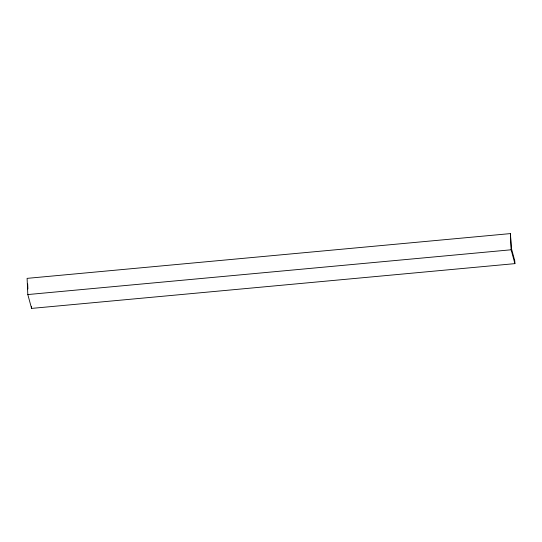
<?xml version="1.0" encoding="UTF-8"?>
<svg xmlns="http://www.w3.org/2000/svg" width="542" height="542" viewBox="0 0 542 542"><rect width="100%" height="100%" fill="white"/><g stroke="black" fill="none" stroke-linecap="round" stroke-linejoin="round"><path stroke-width="0.81" d="M510.415 233.595L27.1 278.364L27.818 294.557L31.585 308.405L514.9 263.636L514.778 260.831L511.404 248.419L510.415 233.595L511.14 249.787L514.9 263.636M27.818 294.557L511.14 249.787M31.49 306.298L31.585 308.405M27.676 283.988L27.899 289.008"/></g></svg>
